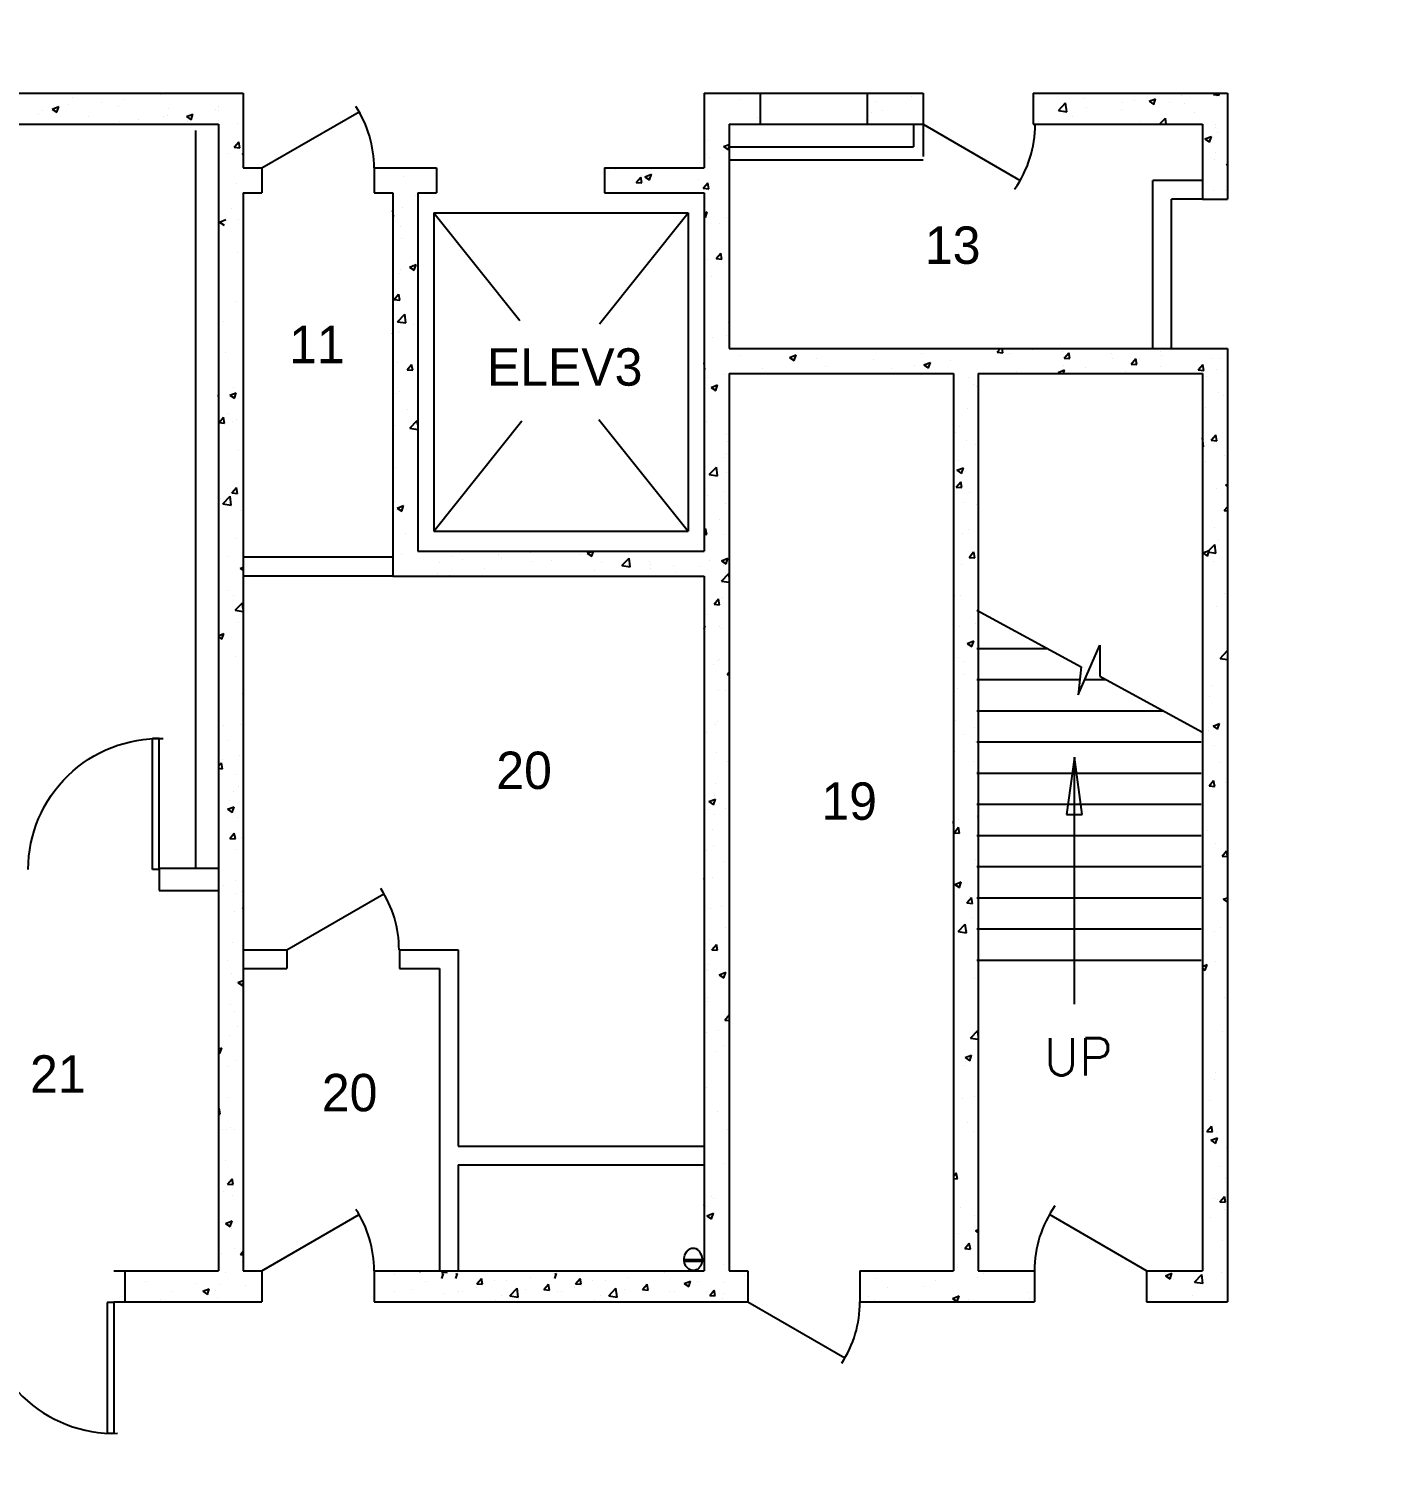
# Model space of a CAD drawing. Header units: inches. Extents: x -34849 to 37501, y -26482 to 39290.
# Drawn here: x 1981.5 to 2417.1, y 12988.4 to 13448.3 of the extents above; entities that cross this region are included whole.
import ezdxf
from ezdxf.enums import TextEntityAlignment as Align

# ---------------------------------------------------------------- set-up
doc = ezdxf.new("R2010")
doc.units = ezdxf.units.IN
doc.header["$MEASUREMENT"] = 0
for name, color, linetype in [('035$01DOOR', 150, 'Continuous'), ('035$01LOD', 251, 'Continuous'), ('035$01OFFICE', 7, 'Continuous'), ('035$01WAL', 7, 'Continuous'), ('035$04OFF', 7, 'Continuous')]:
    doc.layers.add(name, color=color, linetype=linetype)
doc.styles.add('ROMANS', font='romans')

# ---------------------------------------------------------------- blocks, each defined once
blk = doc.blocks.new('OFFICE')
at = {"color": 2, "linetype": 'Continuous'}
blk.add_attdef('OFFICE', text='', height=12, dxfattribs=at).set_placement((0, 0), align=Align.MIDDLE)
blk = doc.blocks.new('Easter Egg')
at = {"layer": '035$04OFF'}
for p, q in [((-6.05, 7.08), (5.47, 7.08)), ((-6.05, 5.92), (-5.43, 7.08)), ((-6.05, 5.92), (5.47, 5.92)), ((-4.82, 5.92), (-5.43, 7.08)), ((-4.82, 5.92), (-4.2, 7.08)), ((-3.58, 5.92), (-4.2, 7.08)), ((-3.58, 5.92), (-2.97, 7.08)), ((-2.35, 5.92), (-2.97, 7.08)), ((-2.35, 5.92), (-1.74, 7.08)), ((-1.12, 5.92), (-1.74, 7.08)), ((-1.12, 5.92), (-0.5, 7.08)), ((0.11, 5.92), (-0.5, 7.08)), ((0.11, 5.92), (0.73, 7.08)), ((1.35, 5.92), (0.73, 7.08)), ((1.35, 5.92), (1.96, 7.08)), ((2.58, 5.92), (1.96, 7.08)), ((2.58, 5.92), (3.2, 7.08)), ((3.81, 5.92), (3.2, 7.08)), ((3.81, 5.92), (4.43, 7.08)), ((5.04, 5.92), (4.43, 7.08)), ((5.04, 5.92), (5.47, 6.73))]:
    blk.add_line(p, q, dxfattribs=at)
blk.add_lwpolyline([(-0.38, 14.45), (0.52, 14.4), (1.47, 14.09), (2.42, 13.54), (2.8, 13.18), (3.51, 12.43), (3.81, 12.01), (4.04, 11.69), (4.33, 11.18), (4.82, 10.11), (5, 9.58), (5.13, 9.2), (5.29, 8.7), (5.38, 8.17), (5.41, 7.92), (5.45, 7.62), (5.47, 7.14), (5.48, 6.13), (5.47, 5.78), (5.4, 5.28), (5.3, 4.96), (5.19, 4.59), (5.07, 4.13), (4.92, 3.85), (4.71, 3.4), (4.6, 3.17), (4.44, 2.93), (4.33, 2.76), (4.19, 2.54), (4.02, 2.34), (3.86, 2.15), (3.45, 1.69), (3.14, 1.38), (2.89, 1.17), (2.32, 0.7), (1.6, 0.37), (0.91, 0.1), (0, 0), (-1, 0.01), (-2.03, 0.39), (-2.57, 0.68), (-3.03, 0.96), (-3.44, 1.27), (-4.16, 1.88), (-4.59, 2.4), (-4.92, 2.78), (-5.07, 3), (-5.26, 3.29), (-5.49, 3.81), (-5.65, 4.22), (-5.82, 4.65), (-5.92, 5.13), (-6.05, 5.92), (-6.09, 6.38), (-6.12, 6.62), (-6.1, 7.07), (-6.09, 7.39), (-6.06, 7.64), (-5.86, 9.04), (-5.57, 9.8), (-5.24, 10.87), (-4.49, 12.11), (-3.72, 12.99), (-3.33, 13.35), (-2.79, 13.71), (-2.46, 13.87), (-1.95, 14.15), (-1.36, 14.29), (-0.75, 14.43), (-0.55, 14.45), (-0.38, 14.45)], dxfattribs=at)

msp = doc.modelspace()

# ---------------------------------------------------------------- linework, layer by layer
at = {"layer": '035$01DOOR'}
for p, q in [((2056.38, 13403.61), (2087.55, 13421.61)), ((2268.65, 13417.61), (2299.83, 13399.61)), ((2021.26, 13178.42), (2021.26, 13220.42)), ((2023.36, 13220.42), (2021.26, 13220.42)), ((2023.36, 13178.42), (2023.36, 13220.42)), ((2023.36, 13178.42), (2021.26, 13178.42)), ((2064.38, 13152.61), (2095.55, 13170.61)), ((2056.38, 13049.61), (2087.55, 13067.61)), ((2340.38, 13049.61), (2309.2, 13067.61)), ((2008.79, 13039.41), (2006.69, 13039.41)), ((2006.69, 13039.41), (2006.69, 12997.41)), ((2008.79, 13039.41), (2008.79, 12997.41)), ((2212.38, 13039.61), (2243.55, 13021.61)), ((2008.79, 12997.41), (2006.69, 12997.41))]:
    msp.add_line(p, q, dxfattribs=at)
for centre, start, end in [((2056.38, 13403.61), 0, 33.1662), ((2268.65, 13417.61), 324.7411, 0), ((2064.38, 13152.61), 0, 33.1662), ((2340.38, 13049.61), 144.7411, 180), ((2056.38, 13049.61), 0, 33.1662), ((2212.38, 13039.61), 326.8338, 0)]:
    msp.add_arc(centre, 36, start, end, dxfattribs=at)
at = {"layer": '035$01DOOR', "extrusion": (0, 0, -1)}
msp.add_ellipse((2023.36, 13178.42), major_axis=(29.7, 29.7), ratio=1, start_param=3.926991, end_param=5.52758, dxfattribs=at)
at = {"layer": '035$01DOOR'}
msp.add_ellipse((2008.79, 13039.41), major_axis=(-29.7, 29.7), ratio=1, start_param=0.785398, end_param=2.385987, dxfattribs=at)
at = {"layer": '035$01LOD'}
for p, q in [((2111.51, 13389.19), (2139.2, 13354.58)), ((2111.51, 13389.19), (2193.24, 13389.19)), ((2164.72, 13353.55), (2193.24, 13389.19)), ((2164.58, 13322.85), (2193.24, 13287.03)), ((2111.51, 13287.03), (2139.8, 13322.39)), ((2285.92, 13261.67), (2319.39, 13243.42)), ((2285.92, 13249.35), (2308.52, 13249.35)), ((2318.4, 13234.48), (2325.36, 13250.38)), ((2325.36, 13250.38), (2325.36, 13240.44)), ((2319.39, 13243.42), (2318.4, 13234.48)), ((2325.36, 13240.44), (2358.16, 13222.56)), ((2285.92, 13239.35), (2318.94, 13239.35)), ((2320.53, 13239.35), (2327.36, 13239.35)), ((2285.92, 13229.35), (2345.7, 13229.35)), ((2285.92, 13219.35), (2357.92, 13219.35)), ((2317.25, 13135.16), (2317.25, 13214.51)), ((2285.92, 13209.35), (2357.92, 13209.35)), ((2285.92, 13199.35), (2357.92, 13199.35)), ((2285.92, 13189.35), (2357.92, 13189.35)), ((2285.92, 13179.35), (2357.92, 13179.35)), ((2285.92, 13169.35), (2357.92, 13169.35)), ((2285.92, 13159.35), (2357.92, 13159.35)), ((2285.92, 13149.35), (2357.92, 13149.35))]:
    msp.add_line(p, q, dxfattribs=at)
at = {"layer": '035$01LOD', "linetype": 'Continuous'}
for p, q in [((2317.25, 13214.51), (2314.66, 13196.07)), ((2319.77, 13196.07), (2317.25, 13214.51)), ((2314.66, 13196.07), (2319.77, 13196.07)), ((2314.66, 13196.07), (2319.73, 13196.07))]:
    msp.add_line(p, q, dxfattribs=at)
at = {"layer": '035$01WAL', "linetype": 'Continuous'}
for p, q in [((1832.38, 13427.61), (2050.38, 13427.61)), ((2050.38, 13427.61), (2050.38, 13403.61)), ((2198.38, 13427.61), (2268.65, 13427.61)), ((2198.38, 13427.61), (2198.38, 13403.61)), ((2216.38, 13427.61), (2216.38, 13417.61)), ((2250.65, 13427.61), (2250.65, 13417.61)), ((2268.65, 13427.61), (2268.65, 13417.61)), ((2304, 13427.61), (2366.38, 13427.61)), ((2304, 13427.61), (2304, 13417.61)), ((2366.38, 13427.61), (2366.38, 13393.61)), ((1832.38, 13417.61), (2042.38, 13417.61)), ((2042.38, 13417.61), (2042.38, 13049.61)), ((2206.38, 13417.61), (2268.65, 13417.61)), ((2206.38, 13417.61), (2206.38, 13345.61)), ((2265.53, 13417.22), (2265.53, 13410.34)), ((2268.65, 13417.22), (2268.65, 13407.22)), ((2304, 13417.61), (2358.38, 13417.61)), ((2358.38, 13417.61), (2358.38, 13393.61)), ((2206.38, 13410.34), (2265.53, 13410.34)), ((2206.38, 13406.18), (2268.65, 13406.18)), ((2050.38, 13403.61), (2056.38, 13403.61)), ((2056.38, 13403.61), (2056.38, 13395.61)), ((2092.38, 13403.61), (2112.38, 13403.61)), ((2092.38, 13403.61), (2092.38, 13395.61)), ((2112.38, 13403.61), (2112.38, 13395.61)), ((2166.38, 13403.61), (2198.38, 13403.61)), ((2166.38, 13403.61), (2166.38, 13395.61)), ((2050.38, 13395.61), (2050.38, 13049.61)), ((2050.38, 13395.61), (2056.38, 13395.61)), ((2092.38, 13395.61), (2098.38, 13395.61)), ((2098.38, 13395.61), (2098.38, 13272.61)), ((2106.38, 13395.61), (2106.38, 13280.61)), ((2106.38, 13395.61), (2112.38, 13395.61)), ((2166.38, 13395.61), (2198.38, 13395.61)), ((2198.38, 13395.61), (2198.38, 13280.61)), ((2358.38, 13393.61), (2366.38, 13393.61)), ((2206.38, 13345.61), (2366.38, 13345.61)), ((2366.38, 13345.61), (2366.38, 13039.61)), ((2206.38, 13337.61), (2206.38, 13049.61)), ((2206.38, 13337.61), (2278.38, 13337.61)), ((2278.38, 13337.61), (2278.38, 13049.61)), ((2286.38, 13337.61), (2286.38, 13049.61)), ((2286.38, 13337.61), (2358.38, 13337.61)), ((2358.38, 13337.61), (2358.38, 13049.61)), ((2106.38, 13280.61), (2198.38, 13280.61)), ((2098.38, 13272.61), (2198.38, 13272.61)), ((2198.38, 13272.61), (2198.38, 13049.61)), ((2008.82, 13049.61), (2042.38, 13049.61)), ((2012.38, 13049.61), (2012.38, 13039.61)), ((2050.38, 13049.61), (2056.38, 13049.61)), ((2056.38, 13049.61), (2056.38, 13039.61)), ((2092.38, 13049.61), (2119.38, 13049.61)), ((2092.38, 13049.61), (2092.38, 13039.61)), ((2119.38, 13049.61), (2198.38, 13049.61)), ((2206.38, 13049.61), (2212.38, 13049.61)), ((2212.38, 13049.61), (2212.38, 13039.61)), ((2248.38, 13049.61), (2278.38, 13049.61)), ((2248.38, 13049.61), (2248.38, 13039.61)), ((2286.38, 13049.61), (2304.38, 13049.61)), ((2304.38, 13049.61), (2304.38, 13039.61)), ((2340.38, 13049.61), (2358.38, 13049.61)), ((2340.38, 13049.61), (2340.38, 13039.61)), ((2008.82, 13039.61), (2056.38, 13039.61)), ((2092.38, 13039.61), (2119.38, 13039.61)), ((2119.38, 13039.61), (2212.38, 13039.61)), ((2248.38, 13039.61), (2304.38, 13039.61)), ((2340.38, 13039.61), (2366.38, 13039.61))]:
    msp.add_line(p, q, dxfattribs=at)
at = {"layer": '035$01WAL'}
for p, q in [((1995.56, 13426.11), (1995.56, 13426.11)), ((2004.87, 13424.54), (2004.87, 13424.54)), ((2012.38, 13425.53), (2012.38, 13425.53)), ((2023.74, 13427.02), (2023.74, 13427.02)), ((2210, 13425.64), (2210, 13425.64)), ((2253.43, 13424.88), (2253.43, 13424.88)), ((2264.8, 13426.38), (2264.8, 13426.38)), ((2304.39, 13426.47), (2304.39, 13426.47)), ((2312.09, 13422.06), (2314.43, 13424.49)), ((2314.76, 13421.64), (2314.43, 13424.49)), ((2320.41, 13425.79), (2320.41, 13425.79)), ((2332.54, 13424.5), (2332.54, 13424.5)), ((2336.42, 13425.11), (2336.42, 13425.11)), ((2341.21, 13425.01), (2343.31, 13425.82)), ((2341.21, 13425.01), (2342.7, 13424)), ((2342.7, 13424), (2343.31, 13425.82)), ((2347.69, 13424.51), (2347.69, 13424.51)), ((2351.49, 13427), (2351.49, 13427)), ((2352.43, 13424.44), (2352.43, 13424.44)), ((2361.9, 13427.15), (2362.29, 13427.61)), ((2361.9, 13427.15), (2363.69, 13426.99)), ((2362.84, 13426.43), (2362.84, 13426.43)), ((2363.69, 13426.99), (2363.58, 13427.61)), ((1984.58, 13420.64), (1984.58, 13420.64)), ((1985.92, 13422.04), (1985.92, 13422.04)), ((1989, 13422.48), (1991.1, 13423.28)), ((1989, 13422.48), (1990.49, 13421.47)), ((1990.49, 13421.47), (1991.1, 13423.28)), ((1994.27, 13423.99), (1994.27, 13423.99)), ((2000.6, 13419.96), (2000.6, 13419.96)), ((2010.28, 13423.32), (2010.28, 13423.32)), ((2024.81, 13420.24), (2024.81, 13420.24)), ((2026.18, 13420.48), (2026.18, 13420.48)), ((2026.3, 13422.64), (2026.3, 13422.64)), ((2032.11, 13420.07), (2034.21, 13420.88)), ((2032.11, 13420.07), (2033.6, 13419.07)), ((2033.61, 13419.07), (2034.21, 13420.88)), ((2041.33, 13422.4), (2041.33, 13422.4)), ((2042.31, 13423.24), (2042.31, 13423.24)), ((2042.31, 13421.96), (2042.31, 13421.96)), ((2215.62, 13419.9), (2215.62, 13419.9)), ((2252.17, 13421.29), (2252.17, 13421.29)), ((2255.78, 13421.93), (2255.78, 13421.93)), ((2312.09, 13422.06), (2314.76, 13421.65)), ((2313.67, 13422.02), (2313.67, 13422.02)), ((2316.7, 13420.15), (2316.7, 13420.15)), ((2321.18, 13423.01), (2321.18, 13423.01)), ((2332.28, 13422.4), (2332.28, 13422.4)), ((2344.6, 13417.61), (2346.44, 13419.53)), ((2346.67, 13417.61), (2346.44, 13419.53)), ((2355.9, 13421.41), (2355.9, 13421.41)), ((1984.34, 13417.61), (1984.35, 13417.63)), ((1984.35, 13417.61), (1984.35, 13417.63)), ((2010.78, 13418.37), (2010.78, 13418.37)), ((2016.61, 13419.29), (2016.61, 13419.29)), ((2032.62, 13418.61), (2032.62, 13418.61)), ((2034.8, 13417.68), (2034.8, 13417.68)), ((2035.13, 13178.87), (2035.13, 13415.61)), ((2042.31, 13418.67), (2042.31, 13418.67)), ((2048.64, 13417.93), (2048.64, 13417.93)), ((2338.41, 13418.41), (2338.41, 13418.41)), ((2362.47, 13417.65), (2362.47, 13417.65)), ((2362.48, 13416.44), (2362.48, 13416.44)), ((2363.09, 13414.82), (2363.09, 13414.82)), ((2047.46, 13410.26), (2048.9, 13411.98)), ((2047.46, 13410.26), (2049.25, 13410.1)), ((2049.25, 13410.1), (2048.91, 13411.98)), ((2199.68, 13412.28), (2199.68, 13412.28)), ((2204.57, 13410.46), (2206.38, 13411.16)), ((2204.57, 13410.46), (2206.06, 13409.46)), ((2206.06, 13409.46), (2206.38, 13410.39)), ((2359.12, 13412.93), (2361.22, 13413.74)), ((2359.12, 13412.93), (2360.61, 13411.93)), ((2360.61, 13411.92), (2361.22, 13413.74)), ((2045.78, 13408.34), (2045.78, 13408.34)), ((2050.02, 13408), (2050.38, 13408.13)), ((2050.02, 13408), (2050.38, 13407.76)), ((2200.21, 13407.08), (2200.21, 13407.08)), ((2362.11, 13406.46), (2362.11, 13406.46)), ((2362.61, 13408.43), (2362.61, 13408.43)), ((2169.9, 13403.09), (2169.9, 13403.09)), ((2178.29, 13401.3), (2178.29, 13401.3)), ((2179.36, 13400.79), (2181.46, 13401.59)), ((2180.85, 13399.78), (2181.46, 13401.59)), ((2193.87, 13403.55), (2193.87, 13403.55)), ((2366.06, 13404.59), (2366.38, 13404.96)), ((2366.06, 13404.59), (2366.38, 13404.56)), ((2048.26, 13398.75), (2048.26, 13398.75)), ((2101.96, 13400.97), (2101.96, 13400.97)), ((2112.2, 13397.27), (2112.2, 13397.27)), ((2176.56, 13398.96), (2178.01, 13400.69)), ((2176.56, 13398.96), (2178.36, 13398.81)), ((2178.36, 13398.8), (2178.01, 13400.68)), ((2179.36, 13400.79), (2180.85, 13399.78)), ((2180.48, 13400.62), (2180.48, 13400.62)), ((2196.49, 13399.95), (2196.49, 13399.95)), ((2198.08, 13397.08), (2199.53, 13398.8)), ((2198.08, 13397.08), (2199.88, 13396.92)), ((2199.88, 13396.92), (2199.53, 13398.8)), ((2358.38, 13399.61), (2342.38, 13399.61)), ((2342.38, 13345.61), (2342.38, 13399.61)), ((2361.75, 13396.47), (2361.75, 13396.47)), ((2365.63, 13396.48), (2365.63, 13396.48)), ((2105.63, 13394.63), (2105.63, 13394.63)), ((2198.44, 13394.38), (2198.44, 13394.38)), ((2199.83, 13396.24), (2199.83, 13396.24)), ((2348.38, 13345.61), (2348.38, 13393.61)), ((2358.38, 13393.61), (2348.38, 13393.61)), ((2046.52, 13390.71), (2046.52, 13390.71)), ((2098.59, 13388.02), (2098.38, 13389.9)), ((2098.38, 13388.06), (2098.59, 13388.03)), ((2101.59, 13390.99), (2101.59, 13390.99)), ((2111.51, 13389.19), (2111.51, 13287.03)), ((2193.24, 13389.19), (2193.24, 13287.03)), ((2198.38, 13389.13), (2199.37, 13389.52)), ((2198.38, 13387.96), (2198.76, 13387.7)), ((2198.76, 13387.7), (2199.37, 13389.51)), ((2205.63, 13387.79), (2205.63, 13387.79)), ((2042.72, 13386.24), (2044.82, 13387.05)), ((2042.72, 13386.24), (2044.21, 13385.24)), ((2048.94, 13387.17), (2048.94, 13387.17)), ((2100.89, 13384.65), (2100.89, 13384.65)), ((2203.3, 13385.9), (2203.3, 13385.9)), ((2101.23, 13381), (2101.23, 13381)), ((2048.56, 13376.32), (2048.56, 13376.32)), ((2199.59, 13374.29), (2199.59, 13374.29)), ((2202.24, 13374.51), (2203.69, 13376.24)), ((2202.24, 13374.51), (2204.04, 13374.36)), ((2204.04, 13374.36), (2203.69, 13376.24)), ((2100.66, 13369.78), (2100.66, 13369.78)), ((2100.86, 13371.01), (2100.86, 13371.01)), ((2103.74, 13371.76), (2105.84, 13372.57)), ((2103.74, 13371.76), (2105.23, 13370.75)), ((2104.61, 13372.75), (2104.61, 13372.75)), ((2105.23, 13370.75), (2105.84, 13372.56)), ((2200.7, 13368.69), (2200.7, 13368.69)), ((2048.17, 13360.77), (2048.17, 13360.77)), ((2098.82, 13361.36), (2100.26, 13363.08)), ((2098.82, 13361.36), (2100.61, 13361.2)), ((2100.61, 13361.2), (2100.27, 13363.08)), ((2100.5, 13361.02), (2100.5, 13361.02)), ((2100.9, 13361.63), (2100.9, 13361.63)), ((2098.77, 13357.42), (2098.77, 13357.42)), ((2099.9, 13354.25), (2102.24, 13356.69)), ((2102.57, 13353.84), (2102.24, 13356.68)), ((2044.13, 13354.15), (2044.13, 13354.15)), ((2098.38, 13350.31), (2098.54, 13350.81)), ((2098.38, 13350.75), (2098.54, 13350.81)), ((2099.9, 13354.25), (2102.57, 13353.84)), ((2100.14, 13351.04), (2100.14, 13351.04)), ((2100.52, 13350.78), (2100.52, 13350.78)), ((2105.09, 13353.39), (2105.09, 13353.39)), ((2198.57, 13352.9), (2198.57, 13352.9)), ((2206.08, 13353.89), (2206.08, 13353.89)), ((2201.18, 13349.33), (2201.18, 13349.33)), ((2205.54, 13349.81), (2205.54, 13349.81)), ((2044.75, 13344.2), (2044.75, 13344.2)), ((2209.55, 13343.55), (2209.55, 13343.55)), ((2225.78, 13342.8), (2227.88, 13343.6)), ((2225.78, 13342.8), (2227.28, 13341.79)), ((2227.28, 13341.79), (2227.89, 13343.6)), ((2234.5, 13342.31), (2234.5, 13342.31)), ((2251.99, 13345.31), (2251.99, 13345.31)), ((2252.86, 13342.04), (2252.86, 13342.04)), ((2268.01, 13343.96), (2268.01, 13343.96)), ((2277.3, 13341.68), (2277.3, 13341.68)), ((2292.48, 13344.42), (2293.48, 13345.61)), ((2292.48, 13344.42), (2294.27, 13344.26)), ((2294.27, 13344.26), (2294.02, 13345.61)), ((2296.24, 13344.17), (2296.24, 13344.17)), ((2297.27, 13345.27), (2297.27, 13345.27)), ((2303.75, 13345.16), (2303.75, 13345.16)), ((2313.28, 13344.6), (2313.28, 13344.6)), ((2314, 13342.54), (2315.44, 13344.26)), ((2314, 13342.54), (2315.79, 13342.38)), ((2315.79, 13342.38), (2315.44, 13344.26)), ((2329.3, 13343.92), (2329.3, 13343.92)), ((2329.37, 13342.5), (2329.37, 13342.5)), ((2335.51, 13340.65), (2336.96, 13342.38)), ((2337.31, 13340.49), (2336.96, 13342.37)), ((2338.23, 13342.43), (2338.23, 13342.43)), ((2344.77, 13344.61), (2344.77, 13344.61)), ((2345.31, 13343.24), (2345.31, 13343.24)), ((2355.73, 13345.43), (2355.73, 13345.43)), ((2361.33, 13342.57), (2361.33, 13342.57)), ((2363.99, 13342.3), (2363.99, 13342.3)), ((2099.77, 13341.05), (2099.77, 13341.05)), ((2102.98, 13338.8), (2104.43, 13340.52)), ((2102.98, 13338.8), (2104.77, 13338.64)), ((2103.99, 13340.45), (2103.99, 13340.45)), ((2104.78, 13338.64), (2104.43, 13340.52)), ((2198.62, 13338.94), (2198.38, 13341.06)), ((2198.38, 13338.98), (2198.62, 13338.94)), ((2204.9, 13337.44), (2204.9, 13337.44)), ((2217, 13339.31), (2217, 13339.31)), ((2221.87, 13337.67), (2221.87, 13337.67)), ((2237.45, 13339.92), (2237.45, 13339.92)), ((2258.42, 13339.19), (2258.42, 13339.19)), ((2265.93, 13340.18), (2265.93, 13340.18)), ((2268.9, 13340.4), (2271, 13341.2)), ((2268.9, 13340.4), (2270.39, 13339.39)), ((2270.39, 13339.39), (2271, 13341.2)), ((2298.63, 13338.33), (2298.63, 13338.33)), ((2312.01, 13337.99), (2314.11, 13338.8)), ((2312.01, 13337.99), (2312.58, 13337.61)), ((2313.72, 13337.61), (2314.11, 13338.8)), ((2313.78, 13340.25), (2313.78, 13340.25)), ((2320.74, 13339.43), (2320.74, 13339.43)), ((2333.68, 13338.31), (2333.68, 13338.31)), ((2335.51, 13340.65), (2337.31, 13340.5)), ((2345.04, 13339.8), (2345.04, 13339.8)), ((2357.03, 13338.77), (2358.48, 13340.49)), ((2357.03, 13338.77), (2358.83, 13338.61)), ((2358.83, 13338.61), (2358.48, 13340.49)), ((2362.91, 13338.85), (2362.91, 13338.85)), ((2047.3, 13332.98), (2047.3, 13332.98)), ((2199.5, 13336.3), (2199.5, 13336.3)), ((2200.58, 13333.12), (2202.68, 13333.93)), ((2200.58, 13333.12), (2202.07, 13332.12)), ((2202.07, 13332.11), (2202.68, 13333.93)), ((2283.23, 13336.22), (2283.23, 13336.22)), ((2284.97, 13334.05), (2284.97, 13334.05)), ((2285.74, 13333.42), (2285.74, 13333.42)), ((2359.56, 13336.55), (2359.56, 13336.55)), ((2042.51, 13329.58), (2042.38, 13330.76)), ((2042.38, 13329.6), (2042.51, 13329.58)), ((2046.03, 13330.65), (2048.13, 13331.46)), ((2046.03, 13330.65), (2047.52, 13329.65)), ((2047.52, 13329.65), (2048.13, 13331.46)), ((2099.41, 13331.06), (2099.41, 13331.06)), ((2100.57, 13331.79), (2100.57, 13331.79)), ((2201.66, 13331.72), (2201.66, 13331.72)), ((2363.61, 13331.45), (2363.61, 13331.45)), ((2365.05, 13330.67), (2365.05, 13330.67)), ((2042.59, 13321.88), (2044.04, 13323.6)), ((2044.38, 13321.72), (2044.04, 13323.6)), ((2045.24, 13324.84), (2045.24, 13324.84)), ((2102.97, 13326.17), (2102.97, 13326.17)), ((2206.35, 13325.77), (2206.35, 13325.77)), ((2282.86, 13326.23), (2282.86, 13326.23)), ((2359.19, 13326.56), (2359.19, 13326.56)), ((2042.59, 13321.88), (2044.38, 13321.72)), ((2046.91, 13322.14), (2046.91, 13322.14)), ((2048.08, 13322.78), (2048.08, 13322.78)), ((2099.04, 13321.08), (2099.04, 13321.08)), ((2103.88, 13320.06), (2106.21, 13322.5)), ((2103.88, 13320.06), (2106.38, 13319.67)), ((2106.38, 13321.13), (2106.22, 13322.5)), ((2199.06, 13322.11), (2199.06, 13322.11)), ((2279.13, 13318.72), (2279.13, 13318.72)), ((2280.46, 13320.51), (2280.46, 13320.51)), ((2205.38, 13318.08), (2205.38, 13318.08)), ((2205.99, 13315.78), (2205.99, 13315.78)), ((2282.5, 13316.25), (2282.5, 13316.25)), ((2285.46, 13314.69), (2285.46, 13314.69)), ((2358.71, 13314.11), (2358.38, 13316.96)), ((2358.38, 13316.96), (2358.38, 13316.96)), ((2358.38, 13314.16), (2358.71, 13314.11)), ((2358.83, 13316.57), (2358.83, 13316.57)), ((2359.2, 13315.34), (2359.2, 13315.34)), ((2361.19, 13316.2), (2362.64, 13317.93)), ((2361.19, 13316.2), (2362.99, 13316.05)), ((2362.99, 13316.05), (2362.64, 13317.93)), ((2048.96, 13312.95), (2048.96, 13312.95)), ((2098.68, 13311.09), (2098.68, 13311.09)), ((2204.82, 13310.55), (2204.82, 13310.55)), ((2205.45, 13311.82), (2205.45, 13311.82)), ((2280.08, 13309.66), (2280.08, 13309.66)), ((2359.18, 13309.28), (2359.18, 13309.28)), ((2365.53, 13311.31), (2365.53, 13311.31)), ((2099.26, 13307.44), (2099.26, 13307.44)), ((2199.93, 13305.17), (2202.27, 13307.6)), ((2199.93, 13305.17), (2202.6, 13304.75)), ((2202.6, 13304.75), (2202.27, 13307.6)), ((2205.63, 13305.79), (2205.63, 13305.79)), ((2279.51, 13306.56), (2281.61, 13307.37)), ((2279.51, 13306.56), (2281, 13305.56)), ((2281, 13305.55), (2281.61, 13307.37)), ((2282.13, 13306.26), (2282.13, 13306.26)), ((2358.46, 13306.59), (2358.46, 13306.59)), ((2042.49, 13299.97), (2042.49, 13299.97)), ((2046.75, 13299.31), (2048.2, 13301.04)), ((2048.55, 13299.15), (2048.2, 13301.03)), ((2279.29, 13301.17), (2280.73, 13302.89)), ((2279.29, 13301.17), (2281.08, 13301.01)), ((2281.08, 13301.01), (2280.73, 13302.89)), ((2362.83, 13300.86), (2362.83, 13300.86)), ((2365.73, 13301.76), (2366.38, 13302)), ((2365.73, 13301.76), (2366.38, 13301.32)), ((2043.12, 13297.62), (2043.12, 13297.62)), ((2043.82, 13295.8), (2046.16, 13298.24)), ((2043.82, 13295.8), (2046.49, 13295.39)), ((2046.49, 13295.39), (2046.16, 13298.24)), ((2046.75, 13299.31), (2048.55, 13299.15)), ((2098.88, 13296.6), (2098.88, 13296.6)), ((2199.42, 13298.32), (2199.42, 13298.32)), ((2204.44, 13299.7), (2204.44, 13299.7)), ((2205.26, 13295.81), (2205.26, 13295.81)), ((2281.77, 13296.27), (2281.77, 13296.27)), ((2283.55, 13299.33), (2283.55, 13299.33)), ((2285.66, 13295.43), (2285.66, 13295.43)), ((2049.44, 13293.59), (2049.44, 13293.59)), ((2099.75, 13294.42), (2101.85, 13295.22)), ((2099.75, 13294.42), (2101.24, 13293.41)), ((2100.48, 13293.8), (2100.48, 13293.8)), ((2101.24, 13293.41), (2101.85, 13295.22)), ((2203.26, 13290.85), (2203.26, 13290.85)), ((2365.36, 13293.64), (2366.38, 13294.85)), ((2365.36, 13293.64), (2366.38, 13293.55)), ((2102.35, 13286.26), (2102.35, 13286.26)), ((2111.51, 13287.03), (2193.24, 13287.03)), ((2198.38, 13287.32), (2198.82, 13287.86)), ((2199.17, 13285.97), (2198.82, 13287.86)), ((2281.4, 13286.29), (2281.4, 13286.29)), ((2283.34, 13287.47), (2283.34, 13287.47)), ((2362.35, 13288.11), (2362.35, 13288.11)), ((2047.99, 13284.79), (2047.99, 13284.79)), ((2198.38, 13286.05), (2199.17, 13285.98)), ((2204.9, 13285.82), (2204.9, 13285.82)), ((2360.02, 13280.34), (2362.35, 13282.77)), ((2362.69, 13279.92), (2362.35, 13282.77)), ((2363.41, 13284.08), (2363.41, 13284.08)), ((2045.65, 13278.8), (2045.65, 13278.8)), ((2098.38, 13278.61), (2050.38, 13278.61)), ((2101.21, 13279.66), (2101.21, 13279.66)), ((2113.4, 13276.92), (2113.4, 13276.92)), ((2117.22, 13278.98), (2117.22, 13278.98)), ((2120.91, 13277.91), (2120.91, 13277.91)), ((2132.27, 13279.41), (2132.27, 13279.41)), ((2133.24, 13278.31), (2133.24, 13278.31)), ((2141.78, 13280.61), (2142.54, 13280.49)), ((2142.54, 13280.49), (2142.53, 13280.61)), ((2143.35, 13277.43), (2143.35, 13277.43)), ((2149.25, 13277.63), (2149.25, 13277.63)), ((2158.76, 13279.54), (2158.76, 13279.54)), ((2160.77, 13279.94), (2162.53, 13280.61)), ((2160.77, 13279.94), (2162.26, 13278.93)), ((2162.26, 13278.93), (2162.83, 13280.61)), ((2165.26, 13276.95), (2165.26, 13276.95)), ((2171.89, 13275.94), (2174.23, 13278.38)), ((2174.56, 13275.53), (2174.23, 13278.38)), ((2180.68, 13277.41), (2180.68, 13277.41)), ((2198.18, 13280.42), (2198.18, 13280.42)), ((2200.02, 13277.53), (2200.02, 13277.53)), ((2203.89, 13277.53), (2205.99, 13278.34)), ((2203.89, 13277.53), (2205.38, 13276.53)), ((2205.38, 13276.53), (2205.99, 13278.34)), ((2283.45, 13278.6), (2284.89, 13280.33)), ((2283.45, 13278.6), (2285.24, 13278.45)), ((2285.24, 13278.44), (2284.9, 13280.33)), ((2358.43, 13280), (2360.53, 13280.81)), ((2358.43, 13280), (2359.93, 13279)), ((2359.93, 13278.99), (2360.53, 13280.81)), ((2360.02, 13280.34), (2362.68, 13279.92)), ((2361.96, 13277.27), (2361.96, 13277.27)), ((2049.34, 13275.07), (2050.38, 13275.47)), ((2049.34, 13275.07), (2050.38, 13274.37)), ((2098.38, 13272.61), (2050.38, 13272.61)), ((2112.62, 13273.26), (2112.62, 13273.26)), ((2116.74, 13272.61), (2116.91, 13272.82)), ((2116.95, 13272.61), (2116.92, 13272.82)), ((2127.77, 13275.18), (2127.77, 13275.18)), ((2163.19, 13274.41), (2163.19, 13274.41)), ((2171.89, 13275.94), (2174.56, 13275.53)), ((2181.15, 13275.05), (2181.15, 13275.05)), ((2181.28, 13276.28), (2181.28, 13276.28)), ((2188.66, 13276.04), (2188.66, 13276.04)), ((2189.13, 13273.72), (2189.13, 13273.72)), ((2197.29, 13275.6), (2197.29, 13275.6)), ((2203.91, 13270.98), (2206.24, 13273.41)), ((2204.53, 13275.83), (2204.53, 13275.83)), ((2205.37, 13273.83), (2205.37, 13273.83)), ((2206.38, 13272.29), (2206.24, 13273.41)), ((2281.04, 13276.3), (2281.04, 13276.3)), ((2045.27, 13267.96), (2045.27, 13267.96)), ((2203.91, 13270.98), (2206.38, 13270.59)), ((2047.32, 13266.36), (2047.32, 13266.36)), ((2047.8, 13261.62), (2050.14, 13264.05)), ((2050.38, 13261.99), (2050.14, 13264.05)), ((2201.54, 13263.57), (2202.99, 13265.29)), ((2201.54, 13263.57), (2203.33, 13263.41)), ((2203.33, 13263.41), (2202.99, 13265.29)), ((2204.17, 13265.85), (2204.17, 13265.85)), ((2278.82, 13266.32), (2278.82, 13266.32)), ((2280.67, 13266.31), (2280.67, 13266.31)), ((2286.33, 13267.31), (2286.33, 13267.31)), ((2365.43, 13266.93), (2365.43, 13266.93)), ((2047.8, 13261.62), (2050.38, 13261.22)), ((2199.33, 13260.33), (2199.33, 13260.33)), ((2362.74, 13262.87), (2362.74, 13262.87)), ((2042.38, 13253.44), (2044.14, 13254.12)), ((2043.53, 13252.3), (2044.14, 13254.12)), ((2048.74, 13257.62), (2048.74, 13257.62)), ((2198.38, 13256.47), (2198.69, 13256.59)), ((2198.38, 13255.65), (2198.69, 13256.58)), ((2203.18, 13256.36), (2203.18, 13256.36)), ((2203.8, 13255.86), (2203.8, 13255.86)), ((2278.44, 13255.48), (2278.44, 13255.48)), ((2280.31, 13256.32), (2280.31, 13256.32)), ((2285.57, 13257.44), (2285.57, 13257.44)), ((2042.38, 13253.08), (2043.53, 13252.31)), ((2282.81, 13250.97), (2284.91, 13251.78)), ((2282.81, 13250.97), (2284.31, 13249.97)), ((2284.31, 13249.97), (2284.91, 13251.78)), ((2047.91, 13246.8), (2047.91, 13246.8)), ((2050.35, 13244.89), (2050.35, 13244.89)), ((2202.8, 13245.52), (2202.8, 13245.52)), ((2203.44, 13245.87), (2203.44, 13245.87)), ((2279.94, 13246.34), (2279.94, 13246.34)), ((2281.9, 13245.14), (2281.9, 13245.14)), ((2363.99, 13246.15), (2366.33, 13248.58)), ((2363.99, 13246.15), (2366.38, 13245.78)), ((2366.38, 13248.2), (2366.33, 13248.58)), ((2201.5, 13244.35), (2201.5, 13244.35)), ((2205.7, 13241), (2206.38, 13241.8)), ((2205.7, 13241), (2206.38, 13240.94)), ((2281.57, 13240.96), (2281.57, 13240.96)), ((2203.07, 13235.89), (2203.07, 13235.89)), ((2205.28, 13235.84), (2205.28, 13235.84)), ((2279.58, 13236.35), (2279.58, 13236.35)), ((2361.64, 13237.58), (2361.64, 13237.58)), ((2049.98, 13234.9), (2049.98, 13234.9)), ((2206.27, 13235.18), (2206.27, 13235.18)), ((2360.7, 13233.93), (2360.7, 13233.93)), ((2279.21, 13226.36), (2279.21, 13226.36)), ((2044.01, 13224.62), (2044.01, 13224.62)), ((2049.62, 13224.91), (2049.62, 13224.91)), ((2198.38, 13223.35), (2198.38, 13223.35)), ((2199.24, 13222.34), (2199.24, 13222.34)), ((2201.98, 13224.99), (2201.98, 13224.99)), ((2202.71, 13225.9), (2202.71, 13225.9)), ((2285.07, 13223.97), (2285.07, 13223.97)), ((2360.32, 13223.09), (2360.32, 13223.09)), ((2361.74, 13224.42), (2363.84, 13225.22)), ((2361.74, 13224.42), (2363.23, 13223.41)), ((2362.65, 13224.88), (2362.65, 13224.88)), ((2363.23, 13223.41), (2363.84, 13225.22)), ((2045.56, 13219.86), (2045.56, 13219.86)), ((2282.05, 13221.6), (2282.05, 13221.6)), ((2285.48, 13219.45), (2285.48, 13219.45)), ((2362.13, 13218.22), (2362.13, 13218.22)), ((2042.38, 13211.52), (2043.33, 13212.65)), ((2043.68, 13210.77), (2043.33, 13212.65)), ((2043.63, 13213.77), (2043.63, 13213.77)), ((2049.25, 13214.93), (2049.25, 13214.93)), ((2202.34, 13215.91), (2202.34, 13215.91)), ((2205.7, 13213.09), (2205.7, 13213.09)), ((2278.85, 13216.38), (2278.85, 13216.38)), ((2284.69, 13213.13), (2284.69, 13213.13)), ((2363.79, 13212.75), (2363.79, 13212.75)), ((2042.38, 13210.89), (2043.68, 13210.77)), ((2047.82, 13208.81), (2047.82, 13208.81)), ((2285.78, 13209.71), (2285.78, 13209.71)), ((2047.1, 13203.44), (2047.1, 13203.44)), ((2048.89, 13204.94), (2048.89, 13204.94)), ((2201.98, 13205.93), (2201.98, 13205.93)), ((2278.49, 13206.39), (2278.49, 13206.39)), ((2360.49, 13205.26), (2361.94, 13206.98)), ((2360.49, 13205.26), (2362.28, 13205.1)), ((2362.28, 13205.1), (2361.94, 13206.98)), ((2365.85, 13206.32), (2365.85, 13206.32)), ((2046.04, 13200.5), (2046.04, 13200.5)), ((2199.89, 13200.19), (2201.99, 13201)), ((2199.89, 13200.19), (2201.39, 13199.19)), ((2201.39, 13199.18), (2202, 13201)), ((2201.54, 13202.18), (2201.54, 13202.18)), ((2045.35, 13197.72), (2047.45, 13198.53)), ((2045.35, 13197.72), (2046.84, 13196.72)), ((2046.84, 13196.72), (2047.45, 13198.53)), ((2048.53, 13194.95), (2048.53, 13194.95)), ((2199.86, 13197.76), (2199.86, 13197.76)), ((2201.61, 13195.94), (2201.61, 13195.94)), ((2205.19, 13197.85), (2205.19, 13197.85)), ((2279.93, 13194.38), (2279.93, 13194.38)), ((2286.12, 13195.39), (2286.38, 13195.48)), ((2286.12, 13195.39), (2286.38, 13195.22)), ((2046.05, 13188.37), (2047.49, 13190.09)), ((2047.84, 13188.21), (2047.49, 13190.09)), ((2201.16, 13191.34), (2201.16, 13191.34)), ((2206.19, 13193.73), (2206.19, 13193.73)), ((2278.57, 13192.25), (2278.38, 13193.89)), ((2278.38, 13192.28), (2278.56, 13192.25)), ((2278.58, 13190.22), (2280.03, 13191.95)), ((2278.58, 13190.22), (2280.37, 13190.07)), ((2280.37, 13190.06), (2280.03, 13191.94)), ((2280.26, 13190.96), (2280.26, 13190.96)), ((2286.26, 13190.35), (2286.26, 13190.35)), ((2360.01, 13190.99), (2360.01, 13190.99)), ((2046.05, 13188.37), (2047.84, 13188.21)), ((2048.16, 13184.97), (2048.16, 13184.97)), ((2049.76, 13188.6), (2049.76, 13188.6)), ((2201.25, 13185.95), (2201.25, 13185.95)), ((2362.56, 13186.89), (2362.56, 13186.89)), ((2366.33, 13186.96), (2366.33, 13186.96)), ((2050.26, 13182.27), (2050.26, 13182.27)), ((2199.15, 13184.35), (2199.15, 13184.35)), ((2204.63, 13181), (2204.63, 13181)), ((2285.39, 13181.46), (2285.39, 13181.46)), ((2364.65, 13182.69), (2366.1, 13184.42)), ((2364.65, 13182.69), (2366.38, 13182.54)), ((2366.38, 13182.92), (2366.1, 13184.41)), ((2023.36, 13178.87), (2042.38, 13178.87)), ((2023.36, 13178.87), (2023.36, 13171.62)), ((2200.88, 13175.96), (2200.88, 13175.96)), ((2359.06, 13179.75), (2359.06, 13179.75)), ((2023.36, 13171.62), (2042.38, 13171.62)), ((2043.92, 13173.27), (2043.92, 13173.27)), ((2047.8, 13174.98), (2047.8, 13174.98)), ((2049.88, 13171.42), (2049.88, 13171.42)), ((2198.47, 13175.03), (2198.38, 13175.52)), ((2198.38, 13175.04), (2198.47, 13175.03)), ((2278.82, 13173.63), (2280.92, 13174.44)), ((2278.82, 13173.63), (2280.31, 13172.63)), ((2280.32, 13172.62), (2280.92, 13174.44)), ((2047.73, 13170.82), (2047.73, 13170.82)), ((2050.24, 13169.24), (2050.24, 13169.24)), ((2204.06, 13166.5), (2204.06, 13166.5)), ((2282.74, 13167.66), (2284.19, 13169.38)), ((2282.74, 13167.66), (2284.54, 13167.5)), ((2283.43, 13169.79), (2283.43, 13169.79)), ((2284.54, 13167.5), (2284.19, 13169.38)), ((2358.68, 13168.9), (2358.68, 13168.9)), ((2365.05, 13168.83), (2366.38, 13169.34)), ((2365.05, 13168.83), (2366.38, 13167.93)), ((2047.43, 13164.99), (2047.43, 13164.99)), ((2050.21, 13165.8), (2050.38, 13166)), ((2050.21, 13165.8), (2050.38, 13165.79)), ((2200.52, 13165.98), (2200.52, 13165.98)), ((2284.14, 13163.12), (2284.14, 13163.12)), ((2205.1, 13159.86), (2205.1, 13159.86)), ((2279.87, 13158.48), (2282.21, 13160.91)), ((2279.87, 13158.48), (2282.54, 13158.06)), ((2282.54, 13158.06), (2282.21, 13160.91)), ((2283.04, 13158.95), (2283.04, 13158.95)), ((2362.15, 13158.57), (2362.15, 13158.57)), ((2364.21, 13159.74), (2364.21, 13159.74)), ((2047.07, 13155.01), (2047.07, 13155.01)), ((2200.15, 13155.99), (2200.15, 13155.99)), ((2200.83, 13152.62), (2202.28, 13154.35)), ((2202.63, 13152.46), (2202.28, 13154.34)), ((2045.46, 13149.25), (2045.46, 13149.25)), ((2050.38, 13152.61), (2064.38, 13152.61)), ((2064.38, 13152.61), (2064.38, 13146.61)), ((2100.5, 13152.61), (2100.5, 13146.61)), ((2100.5, 13152.61), (2119.38, 13152.61)), ((2119.38, 13152.61), (2119.38, 13089.61)), ((2200.83, 13152.62), (2202.63, 13152.46)), ((2362.47, 13148.9), (2362.47, 13148.9)), ((2046.7, 13145.02), (2046.7, 13145.02)), ((2050.38, 13146.61), (2064.38, 13146.61)), ((2100.5, 13146.61), (2113.38, 13146.61)), ((2113.38, 13146.61), (2113.38, 13049.61)), ((2199.06, 13146.36), (2199.06, 13146.36)), ((2199.79, 13146), (2199.79, 13146)), ((2199.9, 13148), (2199.9, 13148)), ((2203.2, 13144.6), (2205.3, 13145.41)), ((2203.2, 13144.6), (2204.69, 13143.6)), ((2204.7, 13143.6), (2205.3, 13145.41)), ((2358.38, 13147.31), (2359.85, 13147.88)), ((2358.38, 13146.65), (2359.24, 13146.07)), ((2359.24, 13146.06), (2359.85, 13147.88)), ((2048.12, 13142.01), (2048.12, 13142.01)), ((2048.65, 13142.14), (2050.38, 13142.8)), ((2048.65, 13142.14), (2050.15, 13141.13)), ((2050.15, 13141.13), (2050.38, 13141.81)), ((2285.3, 13143.48), (2285.3, 13143.48)), ((2046.34, 13135.03), (2046.34, 13135.03)), ((2199.42, 13136.02), (2199.42, 13136.02)), ((2199.51, 13137.16), (2199.51, 13137.16)), ((2278.62, 13136.78), (2278.62, 13136.78)), ((2365.31, 13137.4), (2365.31, 13137.4)), ((2047.64, 13132.83), (2047.64, 13132.83)), ((2198.58, 13131.89), (2198.58, 13131.89)), ((2205, 13130.06), (2206.38, 13131.7)), ((2205, 13130.06), (2206.38, 13129.94)), ((2048.62, 13128.08), (2048.62, 13128.08)), ((2199.06, 13126.03), (2199.06, 13126.03)), ((2202.98, 13126.82), (2202.98, 13126.82)), ((2278.65, 13128.51), (2278.65, 13128.51)), ((2283.85, 13124.29), (2286.19, 13126.72)), ((2286.38, 13125.12), (2286.19, 13126.72)), ((2358.73, 13125.13), (2358.73, 13125.13)), ((2364.93, 13126.55), (2364.93, 13126.55)), ((2042.38, 13120.77), (2043.45, 13121.19)), ((2042.85, 13119.37), (2043.46, 13121.19)), ((2045.97, 13125.05), (2045.97, 13125.05)), ((2205.01, 13121.87), (2205.01, 13121.87)), ((2283.85, 13124.29), (2286.38, 13123.9)), ((2042.38, 13119.69), (2042.85, 13119.38)), ((2048.24, 13117.24), (2048.24, 13117.24)), ((2198.69, 13116.04), (2198.69, 13116.04)), ((2202.3, 13120), (2202.3, 13120)), ((2282.13, 13118.05), (2284.23, 13118.85)), ((2282.13, 13118.05), (2283.62, 13117.04)), ((2282.37, 13116.62), (2282.37, 13116.62)), ((2283.62, 13117.04), (2284.23, 13118.85)), ((2045.61, 13115.06), (2045.61, 13115.06)), ((2281.78, 13115.61), (2281.78, 13115.61)), ((2362.45, 13113.23), (2362.45, 13113.23)), ((2042.64, 13107.41), (2042.64, 13107.41)), ((2198.97, 13108.37), (2198.97, 13108.37)), ((2362.38, 13110.91), (2362.38, 13110.91)), ((2045.24, 13105.07), (2045.24, 13105.07)), ((2206.15, 13105.65), (2206.15, 13105.65)), ((2281.4, 13104.76), (2281.4, 13104.76)), ((2285.21, 13105.49), (2285.21, 13105.49)), ((2360.51, 13104.38), (2360.51, 13104.38)), ((2042.38, 13101.41), (2042.63, 13101.71)), ((2042.38, 13099.88), (2042.97, 13099.83)), ((2042.97, 13099.83), (2042.63, 13101.71)), ((2202.78, 13100.64), (2202.78, 13100.64)), ((2043.82, 13095.07), (2043.82, 13095.07)), ((2044.88, 13095.09), (2044.88, 13095.09)), ((2046.36, 13095.51), (2046.36, 13095.51)), ((2047.55, 13094.84), (2047.55, 13094.84)), ((2205.76, 13094.8), (2205.76, 13094.8)), ((2282.86, 13097.26), (2282.86, 13097.26)), ((2284.87, 13094.43), (2284.87, 13094.43)), ((2359.78, 13094.31), (2361.23, 13096.04)), ((2359.78, 13094.31), (2361.58, 13094.16)), ((2361.58, 13094.15), (2361.23, 13096.03)), ((2362.93, 13093.87), (2362.93, 13093.87)), ((2119.38, 13089.61), (2198.38, 13089.61)), ((2361.06, 13091.49), (2363.16, 13092.29)), ((2361.06, 13091.49), (2362.55, 13090.48)), ((2362.55, 13090.48), (2363.16, 13092.29)), ((2366.02, 13089.13), (2366.02, 13089.13)), ((2044.51, 13085.1), (2044.51, 13085.1)), ((2204.92, 13083.88), (2204.92, 13083.88)), ((2286.36, 13085.4), (2286.36, 13085.4)), ((2045.34, 13077.42), (2046.79, 13079.14)), ((2047.14, 13077.26), (2046.79, 13079.14)), ((2119.38, 13083.61), (2198.38, 13083.61)), ((2119.38, 13083.61), (2119.38, 13049.61)), ((2278.38, 13079.87), (2279.32, 13081)), ((2278.38, 13079.23), (2279.67, 13079.12)), ((2279.67, 13079.12), (2279.32, 13081)), ((2363.67, 13083.21), (2363.67, 13083.21)), ((2365.65, 13079.14), (2365.65, 13079.14)), ((2044.15, 13075.11), (2044.15, 13075.11)), ((2045.34, 13077.42), (2047.14, 13077.26)), ((2046.84, 13076.15), (2046.84, 13076.15)), ((2046.98, 13073.9), (2046.98, 13073.9)), ((2198.42, 13070.39), (2198.38, 13070.81)), ((2198.38, 13070.4), (2198.42, 13070.39)), ((2198.89, 13070.38), (2198.89, 13070.38)), ((2200.66, 13073.41), (2200.66, 13073.41)), ((2201.34, 13072.64), (2201.34, 13072.64)), ((2280.73, 13070.03), (2280.73, 13070.03)), ((2362.3, 13072.92), (2362.3, 13072.92)), ((2363.29, 13072.37), (2363.29, 13072.37)), ((2363.95, 13071.75), (2365.39, 13073.47)), ((2363.95, 13071.75), (2365.74, 13071.59)), ((2365.74, 13071.59), (2365.39, 13073.47)), ((2044.66, 13064.79), (2046.76, 13065.6)), ((2046.16, 13063.79), (2046.76, 13065.6)), ((2199.21, 13067.26), (2201.31, 13068.07)), ((2199.21, 13067.26), (2200.7, 13066.26)), ((2200.7, 13066.25), (2201.31, 13068.07)), ((2285.12, 13067.5), (2285.12, 13067.5)), ((2360.81, 13066.65), (2360.81, 13066.65)), ((2365.29, 13069.15), (2365.29, 13069.15)), ((2043.78, 13065.12), (2043.78, 13065.12)), ((2044.66, 13064.79), (2046.15, 13063.79)), ((2046.6, 13063.06), (2046.6, 13063.06)), ((2280.14, 13061.42), (2280.14, 13061.42)), ((2285.44, 13062.46), (2286.38, 13062.82)), ((2285.44, 13062.46), (2286.38, 13061.83)), ((2047.46, 13056.86), (2047.46, 13056.86)), ((2282.04, 13056.71), (2283.48, 13058.43)), ((2282.04, 13056.71), (2283.83, 13056.55)), ((2283.83, 13056.55), (2283.49, 13058.43)), ((2364.92, 13059.17), (2364.92, 13059.17)), ((2043.42, 13055.14), (2043.42, 13055.14)), ((2049.5, 13054.85), (2050.38, 13055.89)), ((2049.5, 13054.85), (2050.38, 13054.78)), ((2050.07, 13052.72), (2050.07, 13052.72)), ((2028.7, 13049.6), (2028.7, 13049.6)), ((2044.72, 13048.92), (2044.72, 13048.92)), ((2098.94, 13048.36), (2098.94, 13048.36)), ((2106.45, 13049.35), (2106.45, 13049.35)), ((2106.72, 13049.61), (2107.18, 13049.31)), ((2107.18, 13049.31), (2107.28, 13049.61)), ((2114.06, 13049.21), (2114.4, 13049.61)), ((2114.06, 13049.21), (2115.85, 13049.05)), ((2114.17, 13047.15), (2114.69, 13048.72)), ((2114.17, 13048.52), (2114.69, 13048.72)), ((2115.85, 13049.05), (2115.75, 13049.61)), ((2118.65, 13047.15), (2119.18, 13048.72)), ((2118.65, 13048.52), (2119.18, 13048.72)), ((2125.37, 13045.44), (2126.82, 13047.16)), ((2127.17, 13045.28), (2126.82, 13047.16)), ((2142.48, 13047.48), (2142.48, 13047.48)), ((2148.43, 13049.48), (2148.43, 13049.48)), ((2150.38, 13047.15), (2150.9, 13048.72)), ((2150.38, 13048.52), (2150.9, 13048.72)), ((2157.09, 13045.44), (2158.54, 13047.16)), ((2158.89, 13045.28), (2158.54, 13047.16)), ((2174.2, 13047.48), (2174.2, 13047.48)), ((2180.15, 13049.48), (2180.15, 13049.48)), ((2185.56, 13048.97), (2185.56, 13048.97)), ((2204.5, 13051.47), (2204.5, 13051.47)), ((2211.29, 13048.06), (2211.29, 13048.06)), ((2253.3, 13047.1), (2253.3, 13047.1)), ((2272.25, 13049.59), (2272.25, 13049.59)), ((2279.76, 13050.58), (2279.76, 13050.58)), ((2286.28, 13047.41), (2286.28, 13047.41)), ((2288.05, 13048.71), (2288.05, 13048.71)), ((2346.46, 13047.98), (2348.56, 13048.78)), ((2346.46, 13047.98), (2347.95, 13046.97)), ((2347.51, 13048.71), (2347.51, 13048.71)), ((2347.95, 13046.97), (2348.56, 13048.78)), ((2348.98, 13046.93), (2348.98, 13046.93)), ((2355.84, 13045.98), (2358.18, 13048.41)), ((2358.51, 13045.56), (2358.18, 13048.41)), ((2358.87, 13050.2), (2358.87, 13050.2)), ((2364.56, 13049.18), (2364.56, 13049.18)), ((2019.01, 13046.25), (2019.01, 13046.25)), ((2027.47, 13042.9), (2027.47, 13042.9)), ((2035.03, 13045.57), (2035.03, 13045.57)), ((2037.36, 13043.04), (2039.46, 13043.85)), ((2037.36, 13043.04), (2038.86, 13042.03)), ((2038.86, 13042.03), (2039.46, 13043.84)), ((2041.43, 13043.35), (2041.43, 13043.35)), ((2043.05, 13045.15), (2043.05, 13045.15)), ((2051.04, 13044.89), (2051.04, 13044.89)), ((2092.76, 13046.89), (2092.76, 13046.89)), ((2099.09, 13042.86), (2099.09, 13042.86)), ((2104.23, 13043.56), (2104.23, 13043.56)), ((2108.78, 13046.22), (2108.78, 13046.22)), ((2119.41, 13042.89), (2119.41, 13042.89)), ((2120.92, 13042.83), (2120.92, 13042.83)), ((2125.1, 13044.19), (2125.1, 13044.19)), ((2125.37, 13045.44), (2127.17, 13045.28)), ((2130.94, 13046.48), (2130.94, 13046.48)), ((2134.97, 13046.49), (2134.97, 13046.49)), ((2135.99, 13041.58), (2138.33, 13044.02)), ((2138.66, 13041.17), (2138.33, 13044.02)), ((2141.12, 13043.51), (2141.12, 13043.51)), ((2146.89, 13043.56), (2148.34, 13045.28)), ((2146.89, 13043.56), (2148.68, 13043.4)), ((2148.69, 13043.4), (2148.34, 13045.28)), ((2149.02, 13044.02), (2149.02, 13044.02)), ((2151.13, 13042.89), (2151.13, 13042.89)), ((2152.65, 13042.83), (2152.65, 13042.83)), ((2156.82, 13044.19), (2156.82, 13044.19)), ((2157.09, 13045.44), (2158.89, 13045.28)), ((2162.66, 13046.48), (2162.66, 13046.48)), ((2166.69, 13046.49), (2166.69, 13046.49)), ((2167.71, 13041.58), (2170.05, 13044.02)), ((2170.38, 13041.17), (2170.05, 13044.02)), ((2172.84, 13043.51), (2172.84, 13043.51)), ((2178.61, 13043.56), (2180.06, 13045.28)), ((2178.61, 13043.56), (2180.4, 13043.4)), ((2180.41, 13043.4), (2180.06, 13045.28)), ((2180.74, 13044.02), (2180.74, 13044.02)), ((2187.34, 13042.89), (2187.34, 13042.89)), ((2188.85, 13042.83), (2188.85, 13042.83)), ((2191.91, 13045.51), (2194.01, 13046.31)), ((2191.91, 13045.51), (2193.4, 13044.5)), ((2193.4, 13044.5), (2194.01, 13046.31)), ((2196.14, 13046.14), (2196.14, 13046.14)), ((2200.13, 13041.68), (2201.58, 13043.4)), ((2201.92, 13041.52), (2201.58, 13043.4)), ((2204.84, 13045.9), (2204.84, 13045.9)), ((2257.07, 13044.35), (2257.07, 13044.35)), ((2268.78, 13044.41), (2268.78, 13044.41)), ((2272.65, 13046.6), (2272.65, 13046.6)), ((2302.18, 13042.74), (2302.18, 13042.74)), ((2355.84, 13045.98), (2358.51, 13045.57)), ((2023.93, 13040.35), (2023.93, 13040.35)), ((2042.18, 13040.89), (2042.18, 13040.89)), ((2115.1, 13042.19), (2115.1, 13042.19)), ((2131.43, 13040.16), (2131.43, 13040.16)), ((2133.44, 13041.77), (2133.44, 13041.77)), ((2135.99, 13041.58), (2138.66, 13041.17)), ((2138.12, 13039.89), (2138.12, 13039.89)), ((2163.15, 13040.16), (2163.15, 13040.16)), ((2165.16, 13041.77), (2165.16, 13041.77)), ((2167.71, 13041.58), (2170.38, 13041.17)), ((2169.84, 13039.89), (2169.84, 13039.89)), ((2196.61, 13039.63), (2196.61, 13039.63)), ((2200.13, 13041.68), (2201.92, 13041.52)), ((2204.12, 13040.62), (2204.12, 13040.62)), ((2204.87, 13042.16), (2204.87, 13042.16)), ((2251.28, 13041.4), (2251.28, 13041.4)), ((2252.91, 13040.13), (2252.91, 13040.13)), ((2278.14, 13040.7), (2280.24, 13041.51)), ((2278.14, 13040.7), (2279.63, 13039.7)), ((2279.63, 13039.69), (2280.24, 13041.51)), ((2283.23, 13040.24), (2283.23, 13040.24)), ((2302.84, 13040.65), (2302.84, 13040.65)), ((2355.02, 13041.52), (2355.02, 13041.52))]:
    msp.add_line(p, q, dxfattribs=at)
at = {"layer": '035$04OFF', "color": 1}
msp.add_circle((4615.61, 6404.23, 0), 32885.87, dxfattribs=at)

# ---------------------------------------------------------------- block references
at = {"layer": '035$01OFFICE', "color": 7}
ref = msp.add_blockref('OFFICE', (2278.16, 13378.82, 0), dxfattribs=at)
ref.add_attrib('OFFICE', '13', dxfattribs={"layer": '0', "color": 7, "linetype": 'Continuous', "height": 12}).set_placement((2278.16, 13378.82, 0), align=Align.MIDDLE)
ref = msp.add_blockref('OFFICE', (2073.99, 13346.92, 0), dxfattribs=at)
ref.add_attrib('OFFICE', '11', dxfattribs={"layer": '0', "color": 7, "linetype": 'Continuous', "height": 12}).set_placement((2073.99, 13346.92, 0), align=Align.MIDDLE)
ref = msp.add_blockref('OFFICE', (2153.56, 13339.71, 0), dxfattribs=at)
ref.add_attrib('OFFICE', 'ELEV3', dxfattribs={"layer": '0', "color": 7, "linetype": 'Continuous', "height": 12}).set_placement((2153.56, 13339.71, 0), align=Align.MIDDLE)
ref = msp.add_blockref('OFFICE', (2140.54, 13210.25, 0), dxfattribs=at)
ref.add_attrib('OFFICE', '20', dxfattribs={"layer": '0', "color": 7, "linetype": 'Continuous', "height": 12}).set_placement((2140.54, 13210.25, 0), align=Align.MIDDLE)
ref = msp.add_blockref('OFFICE', (2244.92, 13200.36, 0), dxfattribs=at)
ref.add_attrib('OFFICE', '19', dxfattribs={"layer": '0', "color": 7, "linetype": 'Continuous', "height": 12}).set_placement((2244.92, 13200.36, 0), align=Align.MIDDLE)
ref = msp.add_blockref('OFFICE', (1990.83, 13112.86, 0), dxfattribs=at)
ref.add_attrib('OFFICE', '21', dxfattribs={"layer": '0', "color": 7, "linetype": 'Continuous', "height": 12}).set_placement((1990.83, 13112.86, 0), align=Align.MIDDLE)
ref = msp.add_blockref('OFFICE', (2084.53, 13106.8, 0), dxfattribs=at)
ref.add_attrib('OFFICE', '20', dxfattribs={"layer": '0', "color": 7, "linetype": 'Continuous', "height": 12}).set_placement((2084.53, 13106.8, 0), align=Align.MIDDLE)
at = {"layer": '035$04OFF', "xscale": 0.5, "yscale": 0.5, "zscale": 0.5}
msp.add_blockref('Easter Egg', (2194.96, 13049.67), dxfattribs=at)

# ---------------------------------------------------------------- texts
at = {"layer": '035$01LOD', "style": 'ROMANS'}
msp.add_text('UP', height=12, dxfattribs=at).set_placement((2307.41, 13112.3))

doc.saveas('drawing.dxf')
